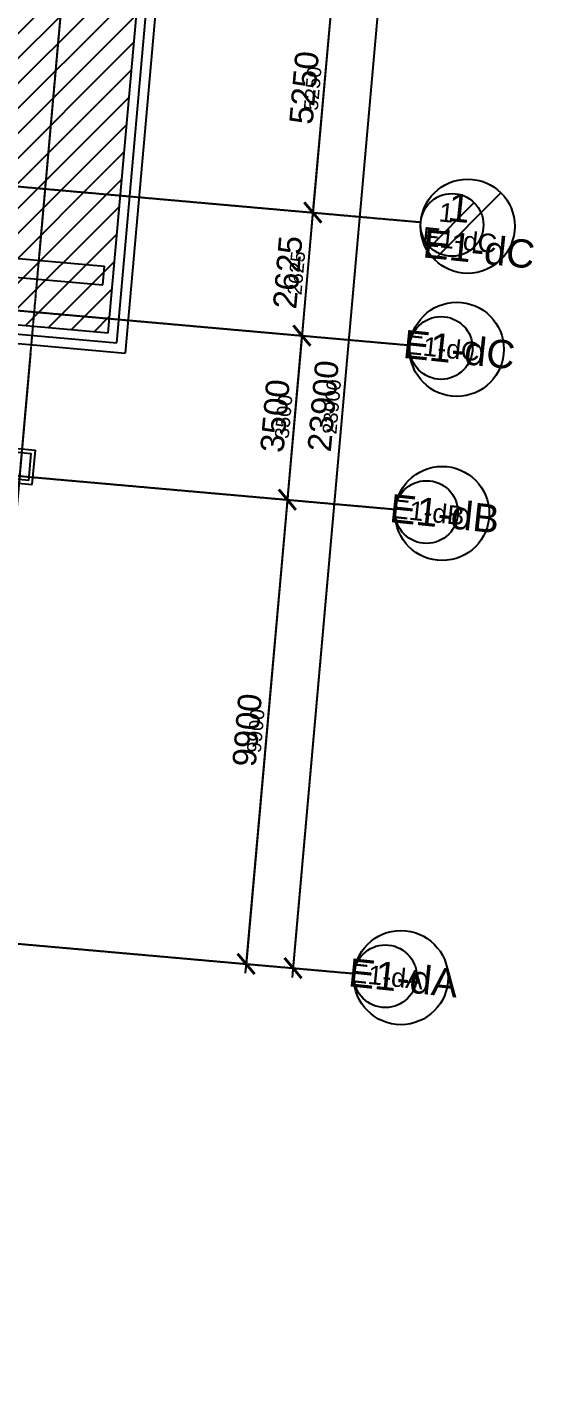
# Model space of a CAD drawing. Header units: millimetres. Extents: x -39175 to 150737, y -15023 to 140542.
# Drawn here: x 139484 to 150234, y -12142 to 16803 of the extents above; entities that cross this region are included whole.
import ezdxf
from ezdxf.enums import TextEntityAlignment as Align

# ---------------------------------------------------------------- set-up
doc = ezdxf.new("R2010")
doc.units = ezdxf.units.MM
doc.header["$LTSCALE"] = 10
doc.linetypes.add('E-RG-1F$0$$0$DOTE', pattern=[2.42, 2, -0.2, 0.02, -0.2])
for name, color, linetype in [('A—墙体', 7, 'Continuous'), ('A—文字索引', 40, 'Continuous'), ('A—轴线、尺寸', 1, 'Continuous'), ('A—门窗', 135, 'Continuous'), ('E1-RI-5F$0$A-ROOF-DRAN', 175, 'Continuous'), ('I—平面—装饰面层线', 192, 'Continuous'), ('轴线100', 1, 'Continuous')]:
    doc.layers.add(name, color=color, linetype=linetype)
doc.styles.add('ARIAL', font='arial.ttf')
doc.dimstyles.new('200', dxfattribs={"dimscale": 200, "dimtxt": 2.5, "dimasz": 2, "dimexe": 1, "dimexo": 1, "dimgap": 0.8, "dimtad": 1, "dimdec": 0, "dimdsep": 46, "dimtxsty": 'ARIAL', "dimblk1": 'ARCHTICK', "dimblk2": 'ARCHTICK', "dimsah": 1, "dimcen": -0.9, "dimdle": 1, "dimclrd": 256, "dimclre": 256, "dimclrt": 40, "dimaunit": 1, "dimadec": 0, "dimazin": 0, "dimtfac": 0.35, "dimtdec": 0, "dimtix": 1, "dimtmove": 2, "dimatfit": 3, "dimldrblk": 'ARCHTICK', "dimfxl": 0, "dimtvp": 0.8, "dimtolj": 1, "dimtzin": 0, "dimarcsym": 0})
doc.dimstyles.new('副本 100', dxfattribs={"dimscale": 100, "dimtxt": 2.5, "dimasz": 2, "dimexe": 1, "dimexo": 1, "dimgap": 0.8, "dimtad": 1, "dimdec": 0, "dimdsep": 46, "dimtxsty": 'ARIAL', "dimblk1": 'ARCHTICK', "dimblk2": 'ARCHTICK', "dimsah": 1, "dimcen": -0.9, "dimdle": 1, "dimclrd": 256, "dimclre": 256, "dimclrt": 40, "dimaunit": 1, "dimadec": 0, "dimazin": 0, "dimtfac": 0.35, "dimtdec": 0, "dimtix": 1, "dimtmove": 2, "dimatfit": 3, "dimldrblk": 'ARCHTICK', "dimfxl": 0, "dimtvp": 0.8, "dimtolj": 1, "dimtzin": 0, "dimarcsym": 0})

# ---------------------------------------------------------------- blocks, each defined once
blk = doc.blocks.new('_ArchTick')
at = {"color": 0, "linetype": 'ByBlock', "const_width": 0.15}
blk.add_lwpolyline([(-0.5, -0.5), (0.5, 0.5)], dxfattribs=at)
blk = doc.blocks.new('*D4674')
at = {"layer": 'A—轴线、尺寸', "linetype": 'ByBlock', "lineweight": -2}
for p, q in [((140531, 10676), (145512, 10234)), ((145331, 10451), (144986, 6566)), ((140222, 7190), (145203, 6748))]:
    blk.add_line(p, q, dxfattribs=at)
at = {"layer": 'Defpoints', "color": 0, "linetype": 'ByBlock'}
for p in [(140332, 10694), (140023, 7207), (145004, 6766)]:
    blk.add_point(p, dxfattribs=at)
at = {"layer": 'A—轴线、尺寸', "linetype": 'ByBlock', "lineweight": -2, "xscale": 400, "yscale": 400, "zscale": 400}
for p, rotation in [((145313, 10252), 84.93222891729293), ((145004, 6766), 264.9322289172929)]:
    blk.add_blockref('_ArchTick', p, dxfattribs=dict(at, rotation=rotation))
at = {"layer": 'A—轴线、尺寸', "color": 40, "linetype": 'ByBlock', "insert": (144745, 8546), "char_height": 500, "attachment_point": 5, "rotation": 84.9322, "style": 'ARIAL'}
blk.add_mtext('\\A1;3500', dxfattribs=at)
blk = doc.blocks.new('*D4675')
at = {"layer": 'A—轴线、尺寸', "linetype": 'ByBlock', "lineweight": -2}
for p, q in [((140222, 7190), (145203, 6748)), ((145022, 6965), (144112, -3295)), ((139348, -2672), (144329, -3113))]:
    blk.add_line(p, q, dxfattribs=at)
at = {"layer": 'Defpoints', "color": 0, "linetype": 'ByBlock'}
for p in [(140023, 7207), (139148, -2654), (144129, -3096)]:
    blk.add_point(p, dxfattribs=at)
at = {"layer": 'A—轴线、尺寸', "linetype": 'ByBlock', "lineweight": -2, "xscale": 400, "yscale": 400, "zscale": 400}
for p, rotation in [((145004, 6766), 84.93222891729293), ((144129, -3096), 264.9322289172929)]:
    blk.add_blockref('_ArchTick', p, dxfattribs=dict(at, rotation=rotation))
at = {"layer": 'A—轴线、尺寸', "color": 40, "linetype": 'ByBlock', "insert": (144153, 1872), "char_height": 500, "attachment_point": 5, "rotation": 84.9322, "style": 'ARIAL'}
blk.add_mtext('\\A1;9900', dxfattribs=at)
blk = doc.blocks.new('*D4676')
at = {"layer": 'A—轴线、尺寸', "linetype": 'ByBlock', "lineweight": -2}
for p, q in [((140960, 21179), (147436, 20605)), ((147254, 20822), (145108, -3383)), ((138850, -2627), (145325, -3202))]:
    blk.add_line(p, q, dxfattribs=at)
at = {"layer": 'Defpoints', "color": 0, "linetype": 'ByBlock'}
for p in [(140761, 21197), (138650, -2610), (145125, -3184)]:
    blk.add_point(p, dxfattribs=at)
at = {"layer": 'A—轴线、尺寸', "linetype": 'ByBlock', "lineweight": -2, "xscale": 400, "yscale": 400, "zscale": 400}
for p, rotation in [((147237, 20623), 84.93222891729293), ((145125, -3184), 264.9322289172929)]:
    blk.add_blockref('_ArchTick', p, dxfattribs=dict(at, rotation=rotation))
at = {"layer": 'A—轴线、尺寸', "color": 40, "linetype": 'ByBlock', "insert": (145767, 8756), "char_height": 500, "attachment_point": 5, "rotation": 84.9322, "style": 'ARIAL'}
blk.add_mtext('\\A1;23900', dxfattribs=at)
blk = doc.blocks.new('*D4728')
at = {"layer": 'A—轴线、尺寸', "linetype": 'ByBlock', "lineweight": -2}
for p, q in [((144317, 18246), (146208, 18079)), ((146026, 18295), (145527, 12667)), ((143339, 13062), (145744, 12849))]:
    blk.add_line(p, q, dxfattribs=at)
at = {"layer": 'Defpoints', "color": 0, "linetype": 'ByBlock'}
for p in [(144117, 18264), (143140, 13080), (145545, 12867)]:
    blk.add_point(p, dxfattribs=at)
at = {"layer": 'A—轴线、尺寸', "linetype": 'ByBlock', "lineweight": -2, "xscale": 400, "yscale": 400, "zscale": 400}
for p, rotation in [((146009, 18096), 84.93222891729293), ((145545, 12867), 264.9322289172929)]:
    blk.add_blockref('_ArchTick', p, dxfattribs=dict(at, rotation=rotation))
at = {"layer": 'A—轴线、尺寸', "color": 40, "linetype": 'ByBlock', "insert": (145363, 15518), "char_height": 500, "attachment_point": 5, "rotation": 84.9322, "style": 'ARIAL'}
blk.add_mtext('\\A1;5250', dxfattribs=at)
blk = doc.blocks.new('*D4729')
at = {"layer": 'A—轴线、尺寸', "linetype": 'ByBlock', "lineweight": -2}
for p, q in [((145563, 13066), (145295, 10053)), ((143853, 13017), (145744, 12849)), ((143107, 10448), (145512, 10234))]:
    blk.add_line(p, q, dxfattribs=at)
at = {"layer": 'Defpoints', "color": 0, "linetype": 'ByBlock'}
for p in [(143654, 13034), (142908, 10465), (145313, 10252)]:
    blk.add_point(p, dxfattribs=at)
at = {"layer": 'A—轴线、尺寸', "linetype": 'ByBlock', "lineweight": -2, "xscale": 400, "yscale": 400, "zscale": 400}
for p, rotation in [((145545, 12867), 84.93222891729293), ((145313, 10252), 264.9322289172929)]:
    blk.add_blockref('_ArchTick', p, dxfattribs=dict(at, rotation=rotation))
at = {"layer": 'A—轴线、尺寸', "color": 40, "linetype": 'ByBlock', "insert": (145015, 11596), "char_height": 500, "attachment_point": 5, "rotation": 84.9322, "style": 'ARIAL'}
blk.add_mtext('\\A1;2625', dxfattribs=at)
blk = doc.blocks.new('*D4755')
at = {"layer": 'Defpoints', "color": 0}
for p in [(-115082, 13719), (-115391, 10233), (-110410, 9791)]:
    blk.add_point(p, dxfattribs=at)
at = {"layer": '轴线100', "lineweight": -2}
for p, q in [((-114982, 13710), (-110001, 13269)), ((-110092, 13377), (-110419, 9692)), ((-115291, 10224), (-110311, 9782))]:
    blk.add_line(p, q, dxfattribs=at)
at = {"layer": '轴线100', "lineweight": -2, "xscale": 200, "yscale": 200, "zscale": 200}
for p, rotation in [((-110101, 13278), 84.93222891520747), ((-110410, 9791), 264.9322289152075)]:
    blk.add_blockref('_ArchTick', p, dxfattribs=dict(at, rotation=rotation))
at = {"layer": '轴线100', "color": 40, "insert": (-110488, 11555), "char_height": 300, "attachment_point": 5, "rotation": 84.9322, "style": 'ARIAL'}
blk.add_mtext('\\A1;3500', dxfattribs=at)
blk = doc.blocks.new('*D4756')
at = {"layer": 'Defpoints', "color": 0}
for p in [(-115391, 10233), (-116266, 372), (-111285, -70)]:
    blk.add_point(p, dxfattribs=at)
at = {"layer": '轴线100', "lineweight": -2}
for p, q in [((-115291, 10224), (-110311, 9782)), ((-110401, 9891), (-111294, -170)), ((-116166, 363), (-111185, -79))]:
    blk.add_line(p, q, dxfattribs=at)
at = {"layer": '轴线100', "lineweight": -2, "xscale": 200, "yscale": 200, "zscale": 200}
for p, rotation in [((-110410, 9791), 84.93222891520747), ((-111285, -70), 264.9322289152075)]:
    blk.add_blockref('_ArchTick', p, dxfattribs=dict(at, rotation=rotation))
at = {"layer": '轴线100', "color": 40, "insert": (-111080, 4881), "char_height": 300, "attachment_point": 5, "rotation": 84.9322, "style": 'ARIAL'}
blk.add_mtext('\\A1;9900', dxfattribs=at)
blk = doc.blocks.new('*D4757')
at = {"layer": 'Defpoints', "color": 0}
for p in [(-114653, 24222), (-116764, 416), (-110289, -158)]:
    blk.add_point(p, dxfattribs=at)
at = {"layer": '轴线100', "lineweight": -2}
for p, q in [((-114553, 24214), (-108078, 23639)), ((-108169, 23748), (-110297, -258)), ((-116664, 407), (-110189, -167))]:
    blk.add_line(p, q, dxfattribs=at)
at = {"layer": '轴线100', "lineweight": -2, "xscale": 200, "yscale": 200, "zscale": 200}
for p, rotation in [((-108177, 23648), 84.93222891520747), ((-110289, -158), 264.9322289152075)]:
    blk.add_blockref('_ArchTick', p, dxfattribs=dict(at, rotation=rotation))
at = {"layer": '轴线100', "color": 40, "insert": (-109465, 11766), "char_height": 300, "attachment_point": 5, "rotation": 84.9322, "style": 'ARIAL'}
blk.add_mtext('\\A1;23900', dxfattribs=at)
blk = doc.blocks.new('*D4807')
at = {"layer": 'Defpoints', "color": 0}
for p in [(-111297, 21290), (-112274, 16106), (-109869, 15892)]:
    blk.add_point(p, dxfattribs=at)
at = {"layer": '轴线100', "lineweight": -2}
for p, q in [((-111197, 21281), (-109306, 21113)), ((-109397, 21221), (-109878, 15793)), ((-112175, 16097), (-109770, 15883))]:
    blk.add_line(p, q, dxfattribs=at)
at = {"layer": '轴线100', "lineweight": -2, "xscale": 200, "yscale": 200, "zscale": 200}
for p, rotation in [((-109405, 21122), 84.93222891520747), ((-109869, 15892), 264.9322289152075)]:
    blk.add_blockref('_ArchTick', p, dxfattribs=dict(at, rotation=rotation))
at = {"layer": '轴线100', "color": 40, "insert": (-109870, 18528), "char_height": 300, "attachment_point": 5, "rotation": 84.9322, "style": 'ARIAL'}
blk.add_mtext('\\A1;5250', dxfattribs=at)
blk = doc.blocks.new('*D4808')
at = {"layer": 'Defpoints', "color": 0}
for p in [(-111760, 16060), (-112506, 13491), (-110101, 13278)]:
    blk.add_point(p, dxfattribs=at)
at = {"layer": '轴线100', "lineweight": -2}
for p, q in [((-111661, 16051), (-109770, 15883)), ((-109860, 15992), (-110110, 13178)), ((-112407, 13482), (-110001, 13269))]:
    blk.add_line(p, q, dxfattribs=at)
at = {"layer": '轴线100', "lineweight": -2, "xscale": 200, "yscale": 200, "zscale": 200}
for p, rotation in [((-109869, 15892), 84.93222891520747), ((-110101, 13278), 264.9322289152075)]:
    blk.add_blockref('_ArchTick', p, dxfattribs=dict(at, rotation=rotation))
at = {"layer": '轴线100', "color": 40, "insert": (-110217, 14606), "char_height": 300, "attachment_point": 5, "rotation": 84.9322, "style": 'ARIAL'}
blk.add_mtext('\\A1;2625', dxfattribs=at)
blk = doc.blocks.new('A$C1C9D1350')
at = {"layer": '轴线100', "linetype": 'E-RG-1F$0$$0$DOTE'}
for p, q in [((-117809.7, -9116.4), (-114270.1, 30805)), ((-186950.2, 20092.6), (-107810, 13074.4)), ((-186910.7, 16575.4), (-108119.2, 9588.1)), ((-119133.6, 16713.9), (-107578.1, 15689.1)), ((-189390.1, 6856.4), (-108993.7, -273.2))]:
    blk.add_line(p, q, dxfattribs=at)
at = {"layer": '轴线100', "linetype": 'ByBlock'}
blk.add_lwpolyline([(-107384.7, 15158), (-106443.4, 16102.3)], dxfattribs=at)
for centre in [(-106914.1, 15630.1), (-107145.9, 13015.7), (-107455.1, 9529.4), (-108329.6, -331.9)]:
    blk.add_circle(centre, 666.7, dxfattribs=at)
at = {"layer": '轴线100', "color": 40, "style": 'ARIAL'}
for s, p in [('1', (-107033.4, 15890.5)), ('E1-dC', (-106753.2, 15308.1)), ('E1-dC', (-107111, 13012.3)), ('E1-dB', (-107420.2, 9526)), ('E1-dA', (-108294.7, -335.3))]:
    blk.add_text(s, height=400, rotation=354, dxfattribs=at).set_placement(p, align=Align.MIDDLE_CENTER)
at = {"layer": '轴线100'}
for base, p1, p2, picture, middle in [((-110288.6, -158.4), (-114652.9, 24222.4), (-116763.6, 415.8), '*D4757', (-109465.4, 11765.5)), ((-109869.1, 15892.3), (-111296.7, 21289.5), (-112274.3, 16105.6), '*D4807', (-109869.5, 18527.6)), ((-110101, 13277.6), (-111760.5, 16060), (-112506.2, 13490.9), '*D4808', (-110217.3, 14605.5)), ((-110410.2, 9791.2), (-115081.9, 13719.3), (-115391.1, 10233), '*D4755', (-110488, 11555)), ((-111284.7, -70.1), (-115391.1, 10233), (-116265.6, 371.7), '*D4756', (-111079.7, 4881.2))]:
    dim = blk.add_linear_dim(base=base, p1=p1, p2=p2, angle=84.93223, dimstyle='副本 100', override={"dimtxt": 3}, dxfattribs=at)
    dim.commit()
    dim.dimension.update_dxf_attribs({"geometry": picture, "text_midpoint": middle})

msp = doc.modelspace()

# ---------------------------------------------------------------- hatches: boundary and pattern name
h = msp.add_hatch()
h.set_pattern_fill('ANSI31', color=8, scale=3000, style=0)
h.set_pattern_definition([(45, (-6071.9, -5118.9), (-265.165, 265.165), [])])
h.paths.add_polyline_path([(100987.6, 10518.1), (100727, 7579.6), (83350.2, 9120.6), (84833.7, 26757.5), (142208.6, 21670.4), (141201.6, 10314.3), (138213.3, 10579.3), (137975.1, 7890.5), (100596.7, 11205.3), (100539.3, 10557.8)])

# ---------------------------------------------------------------- linework, layer by layer
at = {"layer": 'A—墙体'}
for p, q in [((141383.3, 10098.1), (142425.5, 21852)), ((141201.7, 10314.2), (142208.6, 21670.4)), ((138213.3, 10579.3), (141201.7, 10314.2)), ((138395, 10363.1), (141383.3, 10098.1)), ((137602.5, 7923.5), (139568.7, 7749.3)), ((137602.5, 7923.5), (139568.7, 7749.3)), ((139517.9, 7176.4), (139568.7, 7749.2)), ((139517.9, 7176.4), (139568.7, 7749.2)), ((139517.9, 7176.4), (139020, 7220.6)), ((139517.9, 7176.4), (139020, 7220.6))]:
    msp.add_line(p, q, dxfattribs=at)
at = {"layer": 'A—轴线、尺寸', "linetype": 'E-RG-1F$0$$0$DOTE', "ltscale": 500}
for p, q in [((137604.3, -12142), (141144, 27779.4)), ((67207.6, 17178.4), (147604.1, 10048.8)), ((66898.4, 13692.1), (147294.9, 6562.5)), ((136280.5, 13688.3), (147835.9, 12663.5)), ((66023.9, 3830.8), (146420.4, -3298.8))]:
    msp.add_line(p, q, dxfattribs=at)
at = {"layer": 'A—轴线、尺寸', "linetype": 'ByBlock'}
msp.add_lwpolyline([(148126.1, 11866.8), (149538, 13283.3)], dxfattribs=at)
for centre in [(148832, 12575), (148600.2, 9960.7), (148291, 6474.4), (147416.5, -3386.9)]:
    msp.add_circle(centre, 1000, dxfattribs=at)
at = {"layer": 'A—门窗'}
for p in [(142642.5, 22033.5), (138576.3, 10146.2)]:
    msp.add_line(p, (141564.9, 9881.2), dxfattribs=at)
at = {"layer": 'E1-RI-5F$0$A-ROOF-DRAN'}
for p, q in [((83950.7, 16797.6), (141126.1, 11727.2)), ((122040.6, 13018.2), (141090.8, 11328.8)), ((141090.8, 11328.8), (141126.1, 11727.2))]:
    msp.add_line(p, q, dxfattribs=at)
at = {"layer": 'I—平面—装饰面层线', "color": 152}
for p, q in [((138380.4, 7934.9), (139655.5, 7821.8)), ((139590.5, 7089.7), (139655.5, 7821.8)), ((139212.2, 7123.2), (139590.5, 7089.7))]:
    msp.add_line(p, q, dxfattribs=at)

# ---------------------------------------------------------------- block references
at = {"layer": '轴线100'}
msp.add_blockref('A$C1C9D1350', (255414.1, -3026), dxfattribs=at)

# ---------------------------------------------------------------- texts
at = {"layer": 'A—文字索引', "style": 'ARIAL'}
for s, p in [('1', (148653, 12965.5)), ('E1-dC', (149073.3, 12091.9)), ('E1-dC', (148652.5, 9955.7)), ('E1-dB', (148343.4, 6469.4)), ('E1-dA', (147468.8, -3391.9))]:
    msp.add_text(s, height=600, rotation=354, dxfattribs=at).set_placement(p, align=Align.MIDDLE_CENTER)

# ---------------------------------------------------------------- dimensions: what is measured, and where the dimension line sits
at = {"layer": 'A—轴线、尺寸', "linetype": 'ByBlock'}
for base, p1, p2, picture, middle in [((145125.5, -3184), (140761.1, 21196.9), (138650.4, -2609.8), '*D4676', (145767.2, 8756)), ((145544.9, 12866.7), (144117.3, 18263.9), (143139.7, 13080), '*D4728', (145363.1, 15518.1)), ((145313, 10252), (143653.6, 13034.4), (142907.8, 10465.3), '*D4729', (145015.3, 11596)), ((145003.9, 6765.7), (140332.2, 10693.7), (140023, 7207.4), '*D4674', (144744.6, 8545.5)), ((144129.4, -3095.6), (140023, 7207.4), (139148.5, -2653.9), '*D4675', (144153, 1871.7))]:
    dim = msp.add_linear_dim(base=base, p1=p1, p2=p2, angle=84.93223, dimstyle='200', dxfattribs=at)
    dim.commit()
    dim.dimension.update_dxf_attribs({"geometry": picture, "text_midpoint": middle})

doc.saveas('drawing.dxf')
